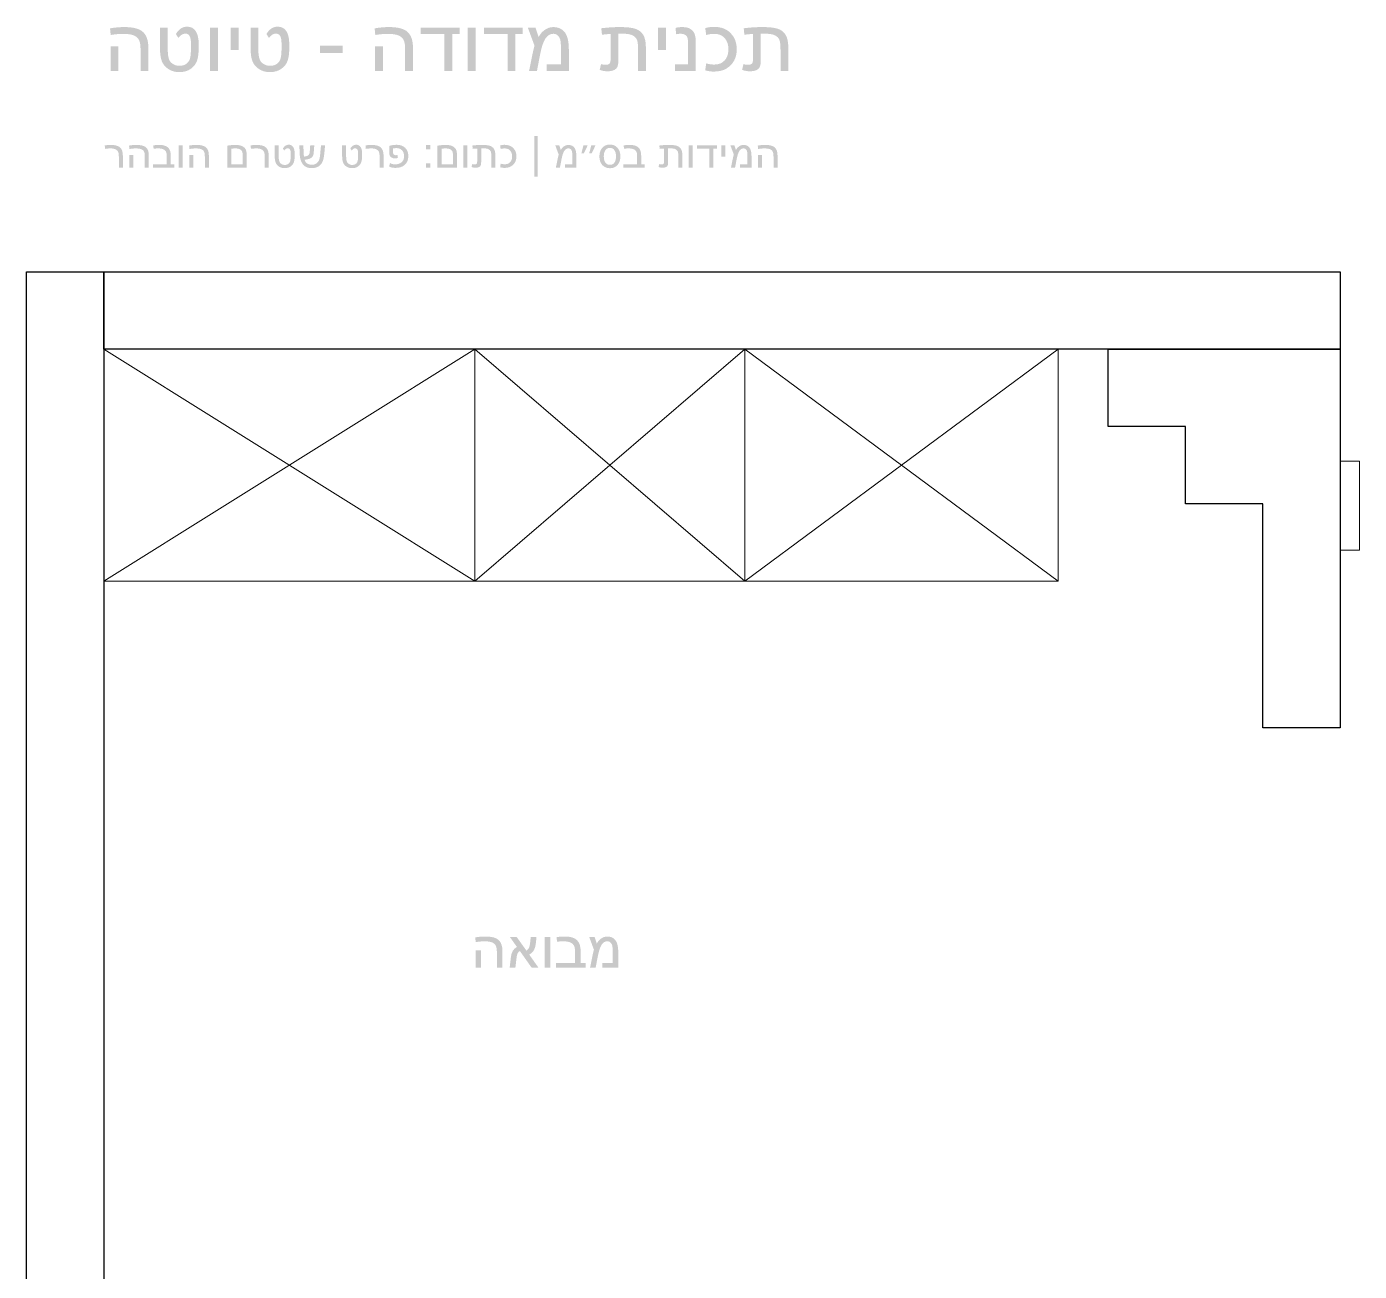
# Model space of a CAD drawing. Header units: millimetres. Extents: x -814 to 6845, y -10593 to 835.
# Drawn here: x -200 to 3250, y -2386 to 835 of the extents above; entities that cross this region are included whole.
import ezdxf

# ---------------------------------------------------------------- set-up
doc = ezdxf.new("R2010")
doc.units = ezdxf.units.MM
for name, color, linetype, lineweight, true_color in [('AB-FIXED', 3, 'Continuous', 15, 0x277858), ('AB-OPENING', 4, 'Continuous', 15, 0x00789b), ('AB-TEXT', 7, 'Continuous', 15, 0x233642), ('AB-WALL', 7, 'Continuous', 30, 0x283a44)]:
    doc.layers.add(name, color=color, linetype=linetype, lineweight=lineweight, true_color=true_color)

# ---------------------------------------------------------------- blocks, each defined once
blk = doc.blocks.new('ACTUAL_north-cabinet')
at = {"color": 0}
for p, q in [((0, 0), (959.8, -600)), ((0, -600), (959.8, 0)), ((959.8, 0), (1659.4, -600)), ((959.8, -600), (1659.4, 0)), ((959.8, 0), (959.8, -600)), ((1659.4, 0), (2470, -600)), ((1659.4, -600), (2470, 0)), ((1659.4, 0), (1659.4, -600))]:
    blk.add_line(p, q, dxfattribs=at)
blk.add_lwpolyline([(0, 0), (2470, 0), (2470, -600), (0, -600)], close=True, dxfattribs=at)

msp = doc.modelspace()

# ---------------------------------------------------------------- hatches: boundary and pattern name
at = {"layer": 'AB-TEXT'}
h = msp.add_hatch(color=256, dxfattribs=at)
h.paths.add_polyline_path([(15.86, 830.17), (25.36, 831.6), (34.73, 832.63), (43.97, 833.24), (53.08, 833.45), (61.51, 833.24), (69.27, 832.64), (76.36, 831.62), (82.76, 830.2), (88.49, 828.37), (93.54, 826.13), (97.91, 823.49), (101.61, 820.44), (104.75, 816.98), (107.48, 813.08), (109.79, 808.74), (111.68, 803.98), (113.15, 798.78), (114.19, 793.15), (114.82, 787.08), (115.03, 780.58), (115.03, 720), (94.84, 720), (94.84, 775.19), (94.6, 783.04), (93.86, 789.77), (92.64, 795.38), (90.93, 799.88), (88.62, 803.58), (85.6, 806.8), (81.88, 809.55), (77.45, 811.83), (72.12, 813.61), (65.7, 814.88), (58.19, 815.64), (49.59, 815.9), (42.19, 815.71), (34.39, 815.16), (26.17, 814.23), (17.55, 812.94), (15.86, 830.17)], flags=0)
h.paths.add_polyline_path([(37.32, 783.23), (37.32, 720), (17.13, 720), (17.13, 783.23), (37.32, 783.23)], flags=0)
h.paths.add_polyline_path([(145.17, 832.18), (165.36, 832.18), (165.36, 773.92), (165.5, 767.97), (165.93, 762.56), (166.65, 757.67), (167.65, 753.3), (168.93, 749.47), (170.51, 746.17), (172.36, 743.39), (174.51, 741.15), (179.22, 737.68), (184.19, 735.2), (189.44, 733.71), (194.97, 733.22), (200.68, 733.57), (205.76, 734.62), (210.22, 736.37), (214.05, 738.82), (217.26, 741.83), (219.85, 745.27), (221.83, 749.13), (223.2, 753.41), (224.12, 758.29), (224.78, 763.96), (225.18, 770.4), (225.31, 777.62), (225.31, 791.9), (225.09, 797.67), (224.42, 802.67), (223.3, 806.91), (221.74, 810.37), (219.73, 813.07), (217.28, 814.99), (214.38, 816.15), (211.04, 816.53), (206.12, 815.83), (201.42, 813.73), (196.92, 810.23), (192.64, 805.32), (186.3, 815.69), (189.25, 820.1), (192.4, 823.92), (195.74, 827.15), (199.27, 829.8), (203.01, 831.86), (206.93, 833.33), (211.06, 834.21), (215.37, 834.51), (222.32, 833.78), (228.38, 831.6), (233.53, 827.96), (237.79, 822.88), (241.12, 816.39), (243.5, 808.55), (244.92, 799.36), (245.4, 788.83), (245.4, 780.79), (245.14, 770.5), (244.35, 761.39), (243.05, 753.48), (241.22, 746.75), (238.66, 740.84), (235.14, 735.36), (230.68, 730.32), (225.26, 725.71), (218.94, 721.87), (211.79, 719.13), (203.8, 717.48), (194.97, 716.93), (187.09, 717.44), (179.75, 718.94), (172.95, 721.45), (166.68, 724.97), (161.14, 729.25), (156.49, 734.06), (152.76, 739.4), (149.92, 745.27), (147.84, 752.01), (146.36, 759.97), (145.46, 769.14), (145.17, 779.53), (145.17, 832.18)], flags=0)
h.paths.add_polyline_path([(295.09, 832.18), (295.09, 720), (274.47, 720), (274.47, 832.18), (295.09, 832.18)], flags=0)
h.paths.add_polyline_path([(348.49, 832.18), (348.49, 774.13), (327.87, 774.13), (327.87, 832.18), (348.49, 832.18)], flags=0)
h.paths.add_polyline_path([(379.68, 832.18), (399.87, 832.18), (399.87, 773.92), (400.01, 767.97), (400.44, 762.56), (401.16, 757.67), (402.16, 753.3), (403.44, 749.47), (405.01, 746.17), (406.87, 743.39), (409.02, 741.15), (413.72, 737.68), (418.7, 735.2), (423.95, 733.71), (429.47, 733.22), (435.19, 733.57), (440.27, 734.62), (444.73, 736.37), (448.56, 738.82), (451.77, 741.83), (454.36, 745.27), (456.34, 749.13), (457.7, 753.41), (458.63, 758.29), (459.29, 763.96), (459.69, 770.4), (459.82, 777.62), (459.82, 791.9), (459.6, 797.67), (458.93, 802.67), (457.81, 806.91), (456.25, 810.37), (454.24, 813.07), (451.79, 814.99), (448.89, 816.15), (445.55, 816.53), (440.63, 815.83), (435.92, 813.73), (431.43, 810.23), (427.15, 805.32), (420.8, 815.69), (423.76, 820.1), (426.9, 823.92), (430.25, 827.15), (433.78, 829.8), (437.52, 831.86), (441.44, 833.33), (445.56, 834.21), (449.88, 834.51), (456.83, 833.78), (462.89, 831.6), (468.04, 827.96), (472.3, 822.88), (475.63, 816.39), (478, 808.55), (479.43, 799.36), (479.91, 788.83), (479.91, 780.79), (479.65, 770.5), (478.86, 761.39), (477.56, 753.48), (475.73, 746.75), (473.17, 740.84), (469.65, 735.36), (465.19, 730.32), (459.77, 725.71), (453.45, 721.87), (446.3, 719.13), (438.31, 717.48), (429.47, 716.93), (421.6, 717.44), (414.26, 718.94), (407.46, 721.45), (401.19, 724.97), (395.64, 729.25), (391, 734.06), (387.27, 739.4), (384.43, 745.27), (382.35, 752.01), (380.87, 759.97), (379.97, 769.14), (379.68, 779.53), (379.68, 832.18)], flags=0)
h.paths.add_polyline_path([(559.63, 766.52), (559.63, 785.66), (618.1, 785.66), (618.1, 766.52), (559.63, 766.52)], flags=0)
h.paths.add_polyline_path([(700.88, 830.17), (710.39, 831.6), (719.76, 832.63), (728.99, 833.24), (738.1, 833.45), (746.54, 833.24), (754.3, 832.64), (761.38, 831.62), (767.78, 830.2), (773.51, 828.37), (778.56, 826.13), (782.93, 823.49), (786.63, 820.44), (789.78, 816.98), (792.5, 813.08), (794.81, 808.74), (796.7, 803.98), (798.17, 798.78), (799.22, 793.15), (799.85, 787.08), (800.06, 780.58), (800.06, 720), (779.86, 720), (779.86, 775.19), (779.62, 783.04), (778.89, 789.77), (777.66, 795.38), (775.95, 799.88), (773.64, 803.58), (770.63, 806.8), (766.9, 809.55), (762.47, 811.83), (757.14, 813.61), (750.72, 814.88), (743.21, 815.64), (734.61, 815.9), (727.22, 815.71), (719.41, 815.16), (711.2, 814.23), (702.58, 812.94), (700.88, 830.17)], flags=0)
h.paths.add_polyline_path([(722.35, 783.23), (722.35, 720), (702.15, 720), (702.15, 783.23), (722.35, 783.23)], flags=0)
h.paths.add_polyline_path([(920.7, 815.26), (901.56, 815.26), (901.56, 720), (881.47, 720), (881.47, 815.26), (820.15, 815.26), (820.15, 832.18), (920.7, 832.18), (920.7, 815.26)], flags=0)
h.paths.add_polyline_path([(962.46, 832.18), (962.46, 720), (941.84, 720), (941.84, 832.18), (962.46, 832.18)], flags=0)
h.paths.add_polyline_path([(1084.15, 815.26), (1065.02, 815.26), (1065.02, 720), (1044.93, 720), (1044.93, 815.26), (983.61, 815.26), (983.61, 832.18), (1084.15, 832.18), (1084.15, 815.26)], flags=0)
h.paths.add_polyline_path([(1114.71, 785.34), (1097.37, 832.18), (1117.14, 832.18), (1125.39, 807.44), (1128.22, 812.68), (1131.76, 817.5), (1135.99, 821.9), (1140.93, 825.89), (1146.32, 829.2), (1151.9, 831.56), (1157.68, 832.98), (1163.66, 833.45), (1169.89, 833.04), (1175.68, 831.8), (1181.02, 829.73), (1185.92, 826.84), (1190.28, 823.16), (1193.99, 818.71), (1197.07, 813.51), (1199.51, 807.54), (1201.36, 800.4), (1202.68, 791.66), (1203.47, 781.32), (1203.73, 769.38), (1203.73, 720), (1145.9, 720), (1145.9, 736.92), (1183.33, 736.92), (1183.33, 769.8), (1183.25, 778.47), (1183.02, 785.88), (1182.64, 792.03), (1182.11, 796.92), (1181.27, 800.98), (1179.95, 804.64), (1178.15, 807.9), (1175.87, 810.77), (1173.2, 813.11), (1170.21, 814.77), (1166.88, 815.77), (1163.24, 816.11), (1157.54, 815.35), (1152.28, 813.06), (1147.47, 809.24), (1143.1, 803.9), (1139.1, 796.67), (1135.42, 787.2), (1132.05, 775.5), (1128.98, 761.55), (1121.05, 720), (1100.65, 720), (1109.53, 763.77), (1110.33, 767.46), (1111.46, 772.28), (1112.92, 778.24), (1114.71, 785.34)], flags=0)
h.paths.add_polyline_path([(1283.45, 722.64), (1286.94, 737.76), (1289.75, 736.93), (1292.68, 736.34), (1295.73, 735.98), (1298.89, 735.86), (1302.26, 736.06), (1305.05, 736.67), (1307.28, 737.67), (1308.94, 739.08), (1310.14, 741.02), (1311, 743.62), (1311.51, 746.87), (1311.68, 750.77), (1311.68, 815.47), (1306.88, 815.36), (1301.56, 815), (1295.73, 814.4), (1289.38, 813.57), (1287.58, 830.38), (1299.68, 831.72), (1311.87, 832.68), (1324.15, 833.26), (1336.53, 833.45), (1348.39, 833.18), (1358.79, 832.39), (1367.73, 831.07), (1375.23, 829.22), (1381.6, 826.66), (1387.16, 823.23), (1391.93, 818.92), (1395.9, 813.73), (1399.02, 807.44), (1401.25, 799.81), (1402.59, 790.86), (1403.04, 780.58), (1403.04, 720), (1382.84, 720), (1382.84, 775.19), (1382.69, 782.84), (1382.22, 789.39), (1381.44, 794.84), (1380.36, 799.19), (1378.75, 802.82), (1376.4, 806.09), (1373.33, 809), (1369.52, 811.56), (1364.66, 813.64), (1358.44, 815.13), (1350.86, 816.02), (1341.92, 816.32), (1331.77, 816.11), (1331.77, 748.12), (1331.65, 743.15), (1331.28, 738.79), (1330.67, 735.06), (1329.82, 731.95), (1328.58, 729.27), (1326.8, 726.85), (1324.5, 724.67), (1321.68, 722.75), (1318.2, 721.18), (1313.97, 720.05), (1308.98, 719.38), (1303.23, 719.15), (1298.26, 719.37), (1293.31, 720.03), (1288.38, 721.12), (1283.45, 722.64)], flags=0)
h.paths.add_polyline_path([(1455.37, 832.18), (1455.37, 774.13), (1434.75, 774.13), (1434.75, 832.18), (1455.37, 832.18)], flags=0)
h.paths.add_polyline_path([(1532.24, 720), (1478.1, 720), (1478.1, 736.92), (1512.04, 736.92), (1512.04, 791.9), (1511.96, 796.17), (1511.7, 799.89), (1511.27, 803.07), (1510.67, 805.69), (1509.79, 807.93), (1508.51, 809.94), (1506.85, 811.71), (1504.8, 813.25), (1502.37, 814.5), (1499.55, 815.39), (1496.37, 815.93), (1492.8, 816.11), (1489.66, 816.04), (1486.69, 815.84), (1483.9, 815.51), (1481.28, 815.05), (1479.8, 831.12), (1483.54, 832.14), (1487.67, 832.87), (1492.21, 833.3), (1497.14, 833.45), (1503.9, 833.11), (1509.82, 832.1), (1514.9, 830.42), (1519.13, 828.06), (1522.63, 825.2), (1525.52, 822.04), (1527.81, 818.57), (1529.49, 814.79), (1530.69, 810.44), (1531.55, 805.28), (1532.07, 799.31), (1532.24, 792.53), (1532.24, 720)], flags=0)
h.paths.add_polyline_path([(1556.56, 721.48), (1559.3, 739.67), (1564.31, 738.28), (1569.38, 737.29), (1574.51, 736.69), (1579.71, 736.49), (1585.45, 736.8), (1590.71, 737.72), (1595.49, 739.26), (1599.8, 741.41), (1603.63, 744.12), (1607, 747.34), (1609.9, 751.07), (1612.33, 755.31), (1614.25, 759.98), (1615.62, 764.99), (1616.44, 770.34), (1616.72, 776.04), (1616.12, 784.46), (1614.32, 792.05), (1611.33, 798.83), (1607.15, 804.8), (1601.84, 809.65), (1595.5, 813.12), (1588.13, 815.2), (1579.71, 815.9), (1574.47, 815.7), (1569.32, 815.1), (1564.27, 814.11), (1559.3, 812.73), (1556.56, 830.91), (1562.58, 832.3), (1568.26, 833.29), (1573.62, 833.88), (1578.65, 834.08), (1585.49, 833.83), (1591.95, 833.06), (1598.01, 831.78), (1603.7, 829.99), (1609, 827.68), (1613.91, 824.86), (1618.44, 821.54), (1622.58, 817.69), (1629.5, 808.95), (1634.44, 799.09), (1637.4, 788.12), (1638.39, 776.04), (1637.96, 768.03), (1636.69, 760.49), (1634.55, 753.44), (1631.57, 746.86), (1627.77, 740.81), (1623.2, 735.36), (1617.86, 730.5), (1611.75, 726.24), (1604.8, 722.77), (1596.97, 720.29), (1588.25, 718.8), (1578.65, 718.31), (1573.58, 718.51), (1568.21, 719.1), (1562.54, 720.09), (1556.56, 721.48)], flags=0)
h.paths.add_polyline_path([(1652.14, 722.64), (1655.62, 737.76), (1658.43, 736.93), (1661.36, 736.34), (1664.41, 735.98), (1667.57, 735.86), (1670.94, 736.06), (1673.73, 736.67), (1675.96, 737.67), (1677.62, 739.08), (1678.82, 741.02), (1679.68, 743.62), (1680.19, 746.87), (1680.36, 750.77), (1680.36, 815.47), (1675.56, 815.36), (1670.24, 815), (1664.41, 814.4), (1658.06, 813.57), (1656.26, 830.38), (1668.36, 831.72), (1680.55, 832.68), (1692.83, 833.26), (1705.21, 833.45), (1717.07, 833.18), (1727.47, 832.39), (1736.41, 831.07), (1743.91, 829.22), (1750.28, 826.66), (1755.84, 823.23), (1760.61, 818.92), (1764.58, 813.73), (1767.7, 807.44), (1769.93, 799.81), (1771.27, 790.86), (1771.72, 780.58), (1771.72, 720), (1751.52, 720), (1751.52, 775.19), (1751.37, 782.84), (1750.9, 789.39), (1750.12, 794.84), (1749.04, 799.19), (1747.43, 802.82), (1745.08, 806.09), (1742.01, 809), (1738.2, 811.56), (1733.34, 813.64), (1727.12, 815.13), (1719.54, 816.02), (1710.6, 816.32), (1700.45, 816.11), (1700.45, 748.12), (1700.33, 743.15), (1699.96, 738.79), (1699.35, 735.06), (1698.5, 731.95), (1697.26, 729.27), (1695.48, 726.85), (1693.18, 724.67), (1690.36, 722.75), (1686.88, 721.18), (1682.65, 720.05), (1677.66, 719.38), (1671.91, 719.15), (1666.94, 719.37), (1661.99, 720.03), (1657.06, 721.12), (1652.14, 722.64)], flags=0)
h = msp.add_hatch(color=256, dxfattribs=at)
h.paths.add_polyline_path([(2.18, 527.35), (6.3, 527.88), (10.25, 528.25), (14.02, 528.48), (17.63, 528.55), (25.75, 528.13), (32.53, 526.86), (37.98, 524.73), (42.1, 521.76), (45.12, 517.93), (47.28, 513.24), (48.57, 507.69), (49, 501.27), (49, 470), (38.64, 470), (38.64, 498.49), (38.53, 502.2), (38.21, 505.43), (37.68, 508.18), (36.94, 510.44), (35.9, 512.36), (34.47, 514.09), (32.66, 515.63), (30.45, 516.98), (27.81, 518.08), (24.69, 518.87), (21.1, 519.34), (17.03, 519.5), (13.96, 519.43), (10.61, 519.22), (6.98, 518.88), (3.06, 518.4), (2.18, 527.35)], flags=0)
h.paths.add_polyline_path([(65.1, 526.86), (70.01, 527.6), (74.84, 528.13), (79.61, 528.45), (84.31, 528.55), (92.67, 528.13), (99.63, 526.88), (105.19, 524.78), (109.36, 521.84), (112.39, 518.04), (114.56, 513.34), (115.86, 507.75), (116.29, 501.27), (116.29, 470), (105.87, 470), (105.87, 498.49), (105.74, 502.54), (105.36, 506.01), (104.73, 508.91), (103.85, 511.23), (102.66, 513.14), (101.1, 514.8), (99.18, 516.22), (96.89, 517.39), (94.14, 518.31), (90.83, 518.97), (86.95, 519.36), (82.51, 519.5), (78.69, 519.4), (74.67, 519.11), (70.43, 518.64), (65.98, 517.97), (65.1, 526.86)], flags=0)
h.paths.add_polyline_path([(76.18, 502.63), (76.18, 470), (65.76, 470), (65.76, 502.63), (76.18, 502.63)], flags=0)
h.paths.add_polyline_path([(173.1, 478.73), (182.32, 478.73), (182.32, 470), (126.93, 470), (126.93, 478.73), (162.67, 478.73), (162.67, 498.49), (162.56, 502.27), (162.22, 505.56), (161.66, 508.34), (160.87, 510.63), (159.79, 512.56), (158.34, 514.28), (156.53, 515.79), (154.35, 517.09), (151.66, 518.14), (148.32, 518.89), (144.31, 519.35), (139.65, 519.5), (137.63, 519.45), (135.13, 519.3), (132.15, 519.07), (128.68, 518.73), (127.8, 527.35), (131.55, 527.88), (135.4, 528.25), (139.38, 528.48), (143.47, 528.55), (150.73, 528.13), (156.92, 526.86), (162.04, 524.75), (166.08, 521.79), (169.15, 517.97), (171.34, 513.27), (172.66, 507.71), (173.1, 501.27), (173.1, 478.73)], flags=0)
h.paths.add_polyline_path([(203.87, 527.9), (203.87, 470), (193.23, 470), (193.23, 527.9), (203.87, 527.9)], flags=0)
h.paths.add_polyline_path([(220.52, 526.86), (225.42, 527.6), (230.26, 528.13), (235.03, 528.45), (239.73, 528.55), (248.09, 528.13), (255.05, 526.88), (260.61, 524.78), (264.77, 521.84), (267.81, 518.04), (269.97, 513.34), (271.27, 507.75), (271.71, 501.27), (271.71, 470), (261.28, 470), (261.28, 498.49), (261.16, 502.54), (260.78, 506.01), (260.15, 508.91), (259.26, 511.23), (258.07, 513.14), (256.51, 514.8), (254.59, 516.22), (252.31, 517.39), (249.55, 518.31), (246.24, 518.97), (242.37, 519.36), (237.93, 519.5), (234.11, 519.4), (230.08, 519.11), (225.84, 518.64), (221.39, 517.97), (220.52, 526.86)], flags=0)
h.paths.add_polyline_path([(231.6, 502.63), (231.6, 470), (221.17, 470), (221.17, 502.63), (231.6, 502.63)], flags=0)
h.paths.add_polyline_path([(369.66, 470), (319.13, 470), (319.13, 526.64), (324.85, 527.48), (330.33, 528.08), (335.57, 528.43), (340.57, 528.55), (345.66, 528.36), (350.23, 527.77), (354.27, 526.79), (357.79, 525.42), (360.81, 523.72), (363.35, 521.75), (365.41, 519.53), (366.98, 517.04), (368.15, 514.16), (368.99, 510.76), (369.49, 506.85), (369.66, 502.41), (369.66, 470)], flags=0)
h.paths.add_polyline_path([(359.24, 478.73), (359.24, 501.38), (359.15, 504.4), (358.88, 507.08), (358.44, 509.42), (357.82, 511.42), (356.93, 513.16), (355.69, 514.71), (354.09, 516.09), (352.14, 517.29), (349.78, 518.25), (346.96, 518.94), (343.67, 519.36), (339.92, 519.5), (337.53, 519.45), (335.01, 519.3), (332.35, 519.07), (329.55, 518.73), (329.55, 478.73), (359.24, 478.73)], flags=0)
h.paths.add_polyline_path([(379.75, 527.35), (383.87, 527.88), (387.82, 528.25), (391.59, 528.48), (395.2, 528.55), (403.32, 528.13), (410.1, 526.86), (415.55, 524.73), (419.67, 521.76), (422.69, 517.93), (424.85, 513.24), (426.14, 507.69), (426.58, 501.27), (426.58, 470), (416.21, 470), (416.21, 498.49), (416.1, 502.2), (415.78, 505.43), (415.26, 508.18), (414.52, 510.44), (413.48, 512.36), (412.05, 514.09), (410.23, 515.63), (408.02, 516.98), (405.38, 518.08), (402.26, 518.87), (398.67, 519.34), (394.6, 519.5), (391.53, 519.43), (388.19, 519.22), (384.55, 518.88), (380.63, 518.4), (379.75, 527.35)], flags=0)
h.paths.add_polyline_path([(442.13, 527.9), (452.55, 527.9), (452.55, 497.83), (452.85, 491.96), (453.73, 487.19), (455.21, 483.51), (457.27, 480.91), (459.7, 479.12), (462.27, 477.84), (464.98, 477.08), (467.83, 476.82), (470.78, 477), (473.4, 477.54), (475.7, 478.45), (477.68, 479.71), (479.34, 481.27), (480.68, 483.04), (481.7, 485.03), (482.4, 487.24), (482.88, 489.76), (483.22, 492.69), (483.42, 496.01), (483.49, 499.74), (483.49, 507.11), (483.03, 512.67), (481.65, 516.64), (479.35, 519.03), (476.13, 519.82), (473.59, 519.46), (471.16, 518.38), (468.84, 516.57), (466.63, 514.04), (463.36, 519.39), (466.5, 523.64), (470.05, 526.67), (474.01, 528.49), (478.36, 529.1), (481.95, 528.72), (485.08, 527.6), (487.74, 525.72), (489.93, 523.1), (491.65, 519.75), (492.88, 515.7), (493.62, 510.96), (493.86, 505.53), (493.86, 501.38), (493.73, 496.06), (493.32, 491.36), (492.65, 487.28), (491.71, 483.81), (490.38, 480.75), (488.57, 477.93), (486.26, 475.32), (483.47, 472.95), (480.21, 470.97), (476.51, 469.55), (472.39, 468.7), (467.83, 468.42), (463.77, 468.68), (459.98, 469.45), (456.47, 470.75), (453.23, 472.56), (450.37, 474.77), (447.97, 477.26), (446.05, 480.01), (444.58, 483.04), (443.51, 486.52), (442.74, 490.63), (442.28, 495.36), (442.13, 500.72), (442.13, 527.9)], flags=0)
h.paths.add_polyline_path([(516.45, 527.9), (516.67, 518.51), (516.87, 511.84), (517.15, 506.28), (517.5, 501.82), (517.93, 498.49), (520.75, 498.67), (523.42, 499.21), (525.96, 500.11), (528.35, 501.38), (530.38, 503.15), (531.83, 505.57), (532.7, 508.63), (532.99, 512.35), (534.13, 527.9), (544.61, 527.9), (543.3, 509.67), (543.11, 507.49), (542.88, 505.59), (542.6, 503.97), (542.26, 502.63), (541.82, 501.42), (541.18, 500.16), (540.36, 498.88), (539.35, 497.56), (538.08, 496.26), (536.49, 495.05), (534.59, 493.93), (532.36, 492.89), (529.77, 491.98), (526.76, 491.23), (523.34, 490.66), (519.51, 490.25), (520.42, 487.45), (521.77, 484.94), (523.58, 482.73), (525.84, 480.8), (528.47, 479.25), (531.38, 478.14), (534.58, 477.48), (538.06, 477.26), (541.3, 477.46), (544.3, 478.06), (547.06, 479.05), (549.58, 480.45), (551.82, 482.16), (553.75, 484.11), (555.37, 486.28), (556.67, 488.69), (557.72, 491.48), (558.58, 494.81), (559.25, 498.67), (559.73, 503.07), (562.07, 527.9), (572.55, 527.9), (570.59, 506.45), (569.9, 500.68), (568.99, 495.4), (567.85, 490.63), (566.49, 486.37), (564.75, 482.55), (562.46, 479.11), (559.63, 476.06), (556.26, 473.38), (552.36, 471.21), (547.92, 469.66), (542.96, 468.73), (537.46, 468.42), (532.57, 468.73), (528.08, 469.65), (524.01, 471.2), (520.35, 473.36), (517.12, 476.09), (514.32, 479.35), (511.96, 483.14), (510.04, 487.46), (508.55, 492.43), (507.48, 498.16), (506.84, 504.65), (506.63, 511.91), (505.87, 527.9), (516.45, 527.9)], flags=0)
h.paths.add_polyline_path([(616.7, 527.9), (627.12, 527.9), (627.12, 497.83), (627.42, 491.96), (628.3, 487.19), (629.78, 483.51), (631.84, 480.91), (634.27, 479.12), (636.84, 477.84), (639.55, 477.08), (642.4, 476.82), (645.35, 477), (647.97, 477.54), (650.27, 478.45), (652.25, 479.71), (653.91, 481.27), (655.25, 483.04), (656.27, 485.03), (656.97, 487.24), (657.45, 489.76), (657.79, 492.69), (657.99, 496.01), (658.06, 499.74), (658.06, 507.11), (657.6, 512.67), (656.22, 516.64), (653.92, 519.03), (650.7, 519.82), (648.16, 519.46), (645.73, 518.38), (643.41, 516.57), (641.2, 514.04), (637.93, 519.39), (641.07, 523.64), (644.62, 526.67), (648.58, 528.49), (652.93, 529.1), (656.52, 528.72), (659.65, 527.6), (662.31, 525.72), (664.5, 523.1), (666.22, 519.75), (667.45, 515.7), (668.19, 510.96), (668.43, 505.53), (668.43, 501.38), (668.3, 496.06), (667.89, 491.36), (667.22, 487.28), (666.28, 483.81), (664.95, 480.75), (663.14, 477.93), (660.83, 475.32), (658.04, 472.95), (654.78, 470.97), (651.08, 469.55), (646.96, 468.7), (642.4, 468.42), (638.34, 468.68), (634.55, 469.45), (631.04, 470.75), (627.8, 472.56), (624.94, 474.77), (622.54, 477.26), (620.62, 480.01), (619.15, 483.04), (618.08, 486.52), (617.31, 490.63), (616.85, 495.36), (616.7, 500.72), (616.7, 527.9)], flags=0)
h.paths.add_polyline_path([(677.16, 527.35), (681.28, 527.88), (685.23, 528.25), (689, 528.48), (692.61, 528.55), (700.72, 528.13), (707.51, 526.86), (712.96, 524.73), (717.08, 521.76), (720.1, 517.93), (722.26, 513.24), (723.55, 507.69), (723.98, 501.27), (723.98, 470), (713.62, 470), (713.62, 498.49), (713.51, 502.2), (713.19, 505.43), (712.66, 508.18), (711.92, 510.44), (710.88, 512.36), (709.45, 514.09), (707.64, 515.63), (705.43, 516.98), (702.79, 518.08), (699.67, 518.87), (696.08, 519.34), (692.01, 519.5), (688.94, 519.43), (685.59, 519.22), (681.96, 518.88), (678.04, 518.4), (677.16, 527.35)], flags=0)
h.paths.add_polyline_path([(738.55, 525.99), (743.33, 527.25), (748.21, 528.16), (753.21, 528.7), (758.31, 528.88), (764.4, 528.41), (769.97, 527.01), (775.02, 524.68), (779.54, 521.41), (783.26, 517.25), (785.92, 512.25), (787.52, 506.42), (788.05, 499.74), (787.5, 493.09), (785.87, 487.15), (783.14, 481.93), (779.32, 477.42), (774.52, 473.79), (768.87, 471.2), (762.35, 469.65), (754.98, 469.13), (749.94, 469.37), (745.46, 470.1), (741.53, 471.31), (738.17, 473), (740.68, 481.62), (743.54, 480.12), (746.75, 479.05), (750.33, 478.4), (754.27, 478.19), (758.77, 478.52), (762.95, 479.52), (766.81, 481.18), (770.34, 483.51), (773.29, 486.5), (775.4, 490.17), (776.66, 494.51), (777.08, 499.52), (776.75, 503.99), (775.76, 507.99), (774.1, 511.53), (771.79, 514.61), (768.92, 517.11), (765.61, 518.89), (761.85, 519.96), (757.65, 520.31), (755.37, 520.25), (753.1, 520.05), (750.84, 519.73), (748.59, 519.28), (748.59, 508.69), (749.01, 505.75), (750.27, 503.66), (752.37, 502.4), (755.31, 501.98), (756.62, 502.02), (757.82, 502.14), (758.91, 502.35), (759.89, 502.63), (760.98, 495.05), (759.33, 494.45), (757.56, 494.02), (755.65, 493.77), (753.62, 493.68), (750.26, 493.92), (747.3, 494.65), (744.72, 495.85), (742.54, 497.53), (740.79, 499.68), (739.55, 502.3), (738.8, 505.37), (738.55, 508.91), (738.55, 525.99)], flags=0)
h.paths.add_polyline_path([(834.11, 516.77), (834.11, 527.95), (845.29, 527.95), (845.29, 516.77), (834.11, 516.77)], flags=0)
h.paths.add_polyline_path([(834.11, 470), (834.11, 481.19), (845.29, 481.19), (845.29, 470), (834.11, 470)], flags=0)
h.paths.add_polyline_path([(914.05, 470), (863.52, 470), (863.52, 526.64), (869.24, 527.48), (874.72, 528.08), (879.96, 528.43), (884.97, 528.55), (890.05, 528.36), (894.62, 527.77), (898.66, 526.79), (902.18, 525.42), (905.2, 523.72), (907.74, 521.75), (909.8, 519.53), (911.38, 517.04), (912.55, 514.16), (913.38, 510.76), (913.88, 506.85), (914.05, 502.41), (914.05, 470)], flags=0)
h.paths.add_polyline_path([(903.63, 478.73), (903.63, 501.38), (903.54, 504.4), (903.27, 507.08), (902.83, 509.42), (902.21, 511.42), (901.32, 513.16), (900.08, 514.71), (898.49, 516.09), (896.53, 517.29), (894.17, 518.25), (891.35, 518.94), (888.06, 519.36), (884.31, 519.5), (881.92, 519.45), (879.4, 519.3), (876.74, 519.07), (873.94, 518.73), (873.94, 478.73), (903.63, 478.73)], flags=0)
h.paths.add_polyline_path([(941.06, 527.9), (941.06, 470), (930.42, 470), (930.42, 527.9), (941.06, 527.9)], flags=0)
h.paths.add_polyline_path([(951.71, 471.36), (953.51, 479.17), (954.96, 478.74), (956.47, 478.43), (958.04, 478.25), (959.67, 478.19), (961.41, 478.29), (962.85, 478.6), (964, 479.12), (964.86, 479.85), (965.48, 480.85), (965.92, 482.19), (966.19, 483.87), (966.28, 485.88), (966.28, 519.28), (963.8, 519.22), (961.05, 519.03), (958.04, 518.72), (954.76, 518.29), (953.83, 526.97), (960.08, 527.66), (966.37, 528.16), (972.71, 528.45), (979.1, 528.55), (985.22, 528.42), (990.59, 528.01), (995.2, 527.33), (999.07, 526.37), (1002.36, 525.05), (1005.23, 523.28), (1007.69, 521.06), (1009.74, 518.38), (1011.35, 515.13), (1012.5, 511.19), (1013.19, 506.57), (1013.42, 501.27), (1013.42, 470), (1003, 470), (1003, 498.49), (1002.92, 502.43), (1002.68, 505.81), (1002.28, 508.63), (1001.72, 510.87), (1000.89, 512.75), (999.68, 514.43), (998.09, 515.94), (996.13, 517.26), (993.62, 518.33), (990.41, 519.1), (986.5, 519.56), (981.88, 519.71), (976.64, 519.6), (976.64, 484.52), (976.58, 481.95), (976.39, 479.7), (976.08, 477.77), (975.63, 476.17), (974.99, 474.79), (974.08, 473.53), (972.89, 472.41), (971.43, 471.42), (969.64, 470.61), (967.46, 470.03), (964.88, 469.68), (961.91, 469.56), (959.35, 469.68), (956.79, 470.01), (954.25, 470.58), (951.71, 471.36)], flags=0)
h.paths.add_polyline_path([(1025.7, 470.76), (1027.12, 480.15), (1029.7, 479.43), (1032.32, 478.92), (1034.97, 478.62), (1037.65, 478.51), (1040.61, 478.67), (1043.33, 479.15), (1045.8, 479.94), (1048.02, 481.05), (1050, 482.45), (1051.74, 484.11), (1053.23, 486.04), (1054.49, 488.23), (1055.48, 490.63), (1056.19, 493.22), (1056.61, 495.98), (1056.75, 498.92), (1056.44, 503.27), (1055.52, 507.19), (1053.98, 510.69), (1051.81, 513.77), (1049.08, 516.27), (1045.8, 518.06), (1042, 519.14), (1037.65, 519.5), (1034.95, 519.39), (1032.29, 519.09), (1029.68, 518.57), (1027.12, 517.86), (1025.7, 527.24), (1028.81, 527.96), (1031.75, 528.47), (1034.51, 528.78), (1037.11, 528.88), (1043.97, 528.35), (1050.03, 526.77), (1055.31, 524.12), (1059.78, 520.42), (1063.35, 515.91), (1065.9, 510.82), (1067.43, 505.16), (1067.94, 498.92), (1067.72, 494.79), (1067.06, 490.9), (1065.96, 487.26), (1064.42, 483.86), (1062.46, 480.74), (1060.1, 477.93), (1057.34, 475.42), (1054.19, 473.22), (1050.6, 471.43), (1046.56, 470.15), (1042.06, 469.38), (1037.11, 469.13), (1034.49, 469.23), (1031.72, 469.54), (1028.79, 470.05), (1025.7, 470.76)], flags=0)
h.paths.add_polyline_path([(1114.16, 446.48), (1114.16, 551.36), (1122.73, 551.36), (1122.73, 446.48), (1114.16, 446.48)], flags=0)
h.paths.add_polyline_path([(1177.3, 503.72), (1168.35, 527.9), (1178.55, 527.9), (1182.81, 515.13), (1184.27, 517.83), (1186.1, 520.32), (1188.28, 522.59), (1190.83, 524.65), (1193.61, 526.36), (1196.49, 527.58), (1199.48, 528.31), (1202.56, 528.55), (1205.78, 528.34), (1208.77, 527.7), (1211.52, 526.64), (1214.05, 525.14), (1216.3, 523.24), (1218.22, 520.95), (1219.81, 518.26), (1221.06, 515.18), (1222.02, 511.5), (1222.7, 506.98), (1223.11, 501.65), (1223.25, 495.48), (1223.25, 470), (1193.4, 470), (1193.4, 478.73), (1212.71, 478.73), (1212.71, 495.7), (1212.68, 500.18), (1212.56, 504), (1212.36, 507.18), (1212.09, 509.7), (1211.65, 511.79), (1210.97, 513.68), (1210.04, 515.37), (1208.87, 516.85), (1207.49, 518.05), (1205.94, 518.92), (1204.23, 519.43), (1202.35, 519.6), (1199.4, 519.21), (1196.69, 518.03), (1194.21, 516.06), (1191.95, 513.3), (1189.89, 509.57), (1187.99, 504.69), (1186.25, 498.64), (1184.67, 491.45), (1180.57, 470), (1170.04, 470), (1174.62, 492.59), (1175.04, 494.5), (1175.62, 496.98), (1176.37, 500.06), (1177.3, 503.72)], flags=0)
h.paths.add_polyline_path([(1256.32, 506.89), (1261.66, 527.9), (1272.85, 527.9), (1262.92, 506.89), (1256.32, 506.89)], flags=0)
h.paths.add_polyline_path([(1236.07, 506.89), (1241.42, 527.9), (1252.61, 527.9), (1242.67, 506.89), (1236.07, 506.89)], flags=0)
h.paths.add_polyline_path([(1282.67, 498.7), (1283.14, 505.3), (1284.54, 511.21), (1286.86, 516.46), (1290.12, 521.02), (1294.15, 524.72), (1298.78, 527.37), (1304.01, 528.95), (1309.85, 529.48), (1313.42, 529.28), (1316.81, 528.68), (1320.02, 527.69), (1323.06, 526.29), (1325.89, 524.46), (1328.49, 522.15), (1330.85, 519.37), (1332.99, 516.11), (1334.75, 512.4), (1336.02, 508.27), (1336.77, 503.7), (1337.03, 498.7), (1336.83, 494.53), (1336.26, 490.59), (1335.31, 486.87), (1333.97, 483.37), (1332.25, 480.15), (1330.14, 477.26), (1327.64, 474.69), (1324.75, 472.46), (1321.5, 470.64), (1317.94, 469.35), (1314.06, 468.57), (1309.85, 468.31), (1304.01, 468.83), (1298.78, 470.39), (1294.15, 472.99), (1290.12, 476.63), (1286.86, 481.13), (1284.54, 486.31), (1283.14, 492.17), (1282.67, 498.7)], flags=0)
h.paths.add_polyline_path([(1294.08, 498.7), (1294.34, 493.86), (1295.12, 489.58), (1296.41, 485.88), (1298.23, 482.74), (1300.51, 480.25), (1303.21, 478.47), (1306.32, 477.4), (1309.85, 477.04), (1313.63, 477.42), (1316.88, 478.58), (1319.62, 480.51), (1321.83, 483.21), (1323.54, 486.49), (1324.75, 490.19), (1325.49, 494.3), (1325.73, 498.81), (1325.47, 503.76), (1324.68, 508.13), (1323.37, 511.92), (1321.53, 515.13), (1319.22, 517.68), (1316.51, 519.51), (1313.38, 520.6), (1309.85, 520.97), (1306.14, 520.57), (1302.93, 519.39), (1300.22, 517.42), (1298.01, 514.67), (1296.29, 511.3), (1295.06, 507.52), (1294.32, 503.32), (1294.08, 498.7)], flags=0)
h.paths.add_polyline_path([(1390.83, 478.73), (1400.05, 478.73), (1400.05, 470), (1344.67, 470), (1344.67, 478.73), (1380.41, 478.73), (1380.41, 498.49), (1380.3, 502.27), (1379.96, 505.56), (1379.4, 508.34), (1378.61, 510.63), (1377.53, 512.56), (1376.08, 514.28), (1374.27, 515.79), (1372.09, 517.09), (1369.4, 518.14), (1366.05, 518.89), (1362.04, 519.35), (1357.38, 519.5), (1355.36, 519.45), (1352.86, 519.3), (1349.88, 519.07), (1346.41, 518.73), (1345.54, 527.35), (1349.28, 527.88), (1353.14, 528.25), (1357.11, 528.48), (1361.2, 528.55), (1368.47, 528.13), (1374.66, 526.86), (1379.78, 524.75), (1383.82, 521.79), (1386.89, 517.97), (1389.08, 513.27), (1390.39, 507.71), (1390.83, 501.27), (1390.83, 478.73)], flags=0)
h.paths.add_polyline_path([(1435.74, 471.36), (1437.54, 479.17), (1438.99, 478.74), (1440.5, 478.43), (1442.08, 478.25), (1443.71, 478.19), (1445.45, 478.29), (1446.89, 478.6), (1448.04, 479.12), (1448.89, 479.85), (1449.52, 480.85), (1449.96, 482.19), (1450.23, 483.87), (1450.31, 485.88), (1450.31, 519.28), (1447.83, 519.22), (1445.09, 519.03), (1442.08, 518.72), (1438.8, 518.29), (1437.87, 526.97), (1444.12, 527.66), (1450.41, 528.16), (1456.75, 528.45), (1463.14, 528.55), (1469.26, 528.42), (1474.62, 528.01), (1479.24, 527.33), (1483.11, 526.37), (1486.4, 525.05), (1489.27, 523.28), (1491.73, 521.06), (1493.78, 518.38), (1495.39, 515.13), (1496.54, 511.19), (1497.23, 506.57), (1497.46, 501.27), (1497.46, 470), (1487.04, 470), (1487.04, 498.49), (1486.96, 502.43), (1486.72, 505.81), (1486.32, 508.63), (1485.76, 510.87), (1484.93, 512.75), (1483.72, 514.43), (1482.13, 515.94), (1480.16, 517.26), (1477.66, 518.33), (1474.45, 519.1), (1470.54, 519.56), (1465.92, 519.71), (1460.68, 519.6), (1460.68, 484.52), (1460.62, 481.95), (1460.43, 479.7), (1460.11, 477.77), (1459.67, 476.17), (1459.03, 474.79), (1458.12, 473.53), (1456.93, 472.41), (1455.47, 471.42), (1453.68, 470.61), (1451.49, 470.03), (1448.92, 469.68), (1445.95, 469.56), (1443.39, 469.68), (1440.83, 470.01), (1438.28, 470.58), (1435.74, 471.36)], flags=0)
h.paths.add_polyline_path([(1524.47, 527.9), (1524.47, 470), (1513.83, 470), (1513.83, 527.9), (1524.47, 527.9)], flags=0)
h.paths.add_polyline_path([(1587.29, 519.17), (1577.41, 519.17), (1577.41, 470), (1567.04, 470), (1567.04, 519.17), (1535.39, 519.17), (1535.39, 527.9), (1587.29, 527.9), (1587.29, 519.17)], flags=0)
h.paths.add_polyline_path([(1608.84, 527.9), (1608.84, 497.94), (1598.2, 497.94), (1598.2, 527.9), (1608.84, 527.9)], flags=0)
h.paths.add_polyline_path([(1630.61, 503.72), (1621.66, 527.9), (1631.87, 527.9), (1636.13, 515.13), (1637.59, 517.83), (1639.41, 520.32), (1641.6, 522.59), (1644.15, 524.65), (1646.93, 526.36), (1649.81, 527.58), (1652.79, 528.31), (1655.88, 528.55), (1659.09, 528.34), (1662.08, 527.7), (1664.84, 526.64), (1667.37, 525.14), (1669.62, 523.24), (1671.53, 520.95), (1673.12, 518.26), (1674.38, 515.18), (1675.33, 511.5), (1676.02, 506.98), (1676.43, 501.65), (1676.56, 495.48), (1676.56, 470), (1646.71, 470), (1646.71, 478.73), (1666.03, 478.73), (1666.03, 495.7), (1665.99, 500.18), (1665.87, 504), (1665.68, 507.18), (1665.4, 509.7), (1664.97, 511.79), (1664.28, 513.68), (1663.36, 515.37), (1662.18, 516.85), (1660.8, 518.05), (1659.26, 518.92), (1657.54, 519.43), (1655.66, 519.6), (1652.72, 519.21), (1650.01, 518.03), (1647.52, 516.06), (1645.27, 513.3), (1643.2, 509.57), (1641.3, 504.69), (1639.56, 498.64), (1637.98, 491.45), (1633.89, 470), (1623.36, 470), (1627.94, 492.59), (1628.35, 494.5), (1628.94, 496.98), (1629.69, 500.06), (1630.61, 503.72)], flags=0)
h.paths.add_polyline_path([(1692.66, 526.86), (1697.56, 527.6), (1702.4, 528.13), (1707.17, 528.45), (1711.87, 528.55), (1720.23, 528.13), (1727.19, 526.88), (1732.75, 524.78), (1736.92, 521.84), (1739.95, 518.04), (1742.11, 513.34), (1743.41, 507.75), (1743.85, 501.27), (1743.85, 470), (1733.42, 470), (1733.42, 498.49), (1733.3, 502.54), (1732.92, 506.01), (1732.29, 508.91), (1731.41, 511.23), (1730.21, 513.14), (1728.66, 514.8), (1726.73, 516.22), (1724.45, 517.39), (1721.7, 518.31), (1718.38, 518.97), (1714.51, 519.36), (1710.07, 519.5), (1706.25, 519.4), (1702.22, 519.11), (1697.98, 518.64), (1693.53, 517.97), (1692.66, 526.86)], flags=0)
h.paths.add_polyline_path([(1703.74, 502.63), (1703.74, 470), (1693.32, 470), (1693.32, 502.63), (1703.74, 502.63)], flags=0)
h = msp.add_hatch(color=256, dxfattribs=at)
h.paths.add_polyline_path([(961.26, -1521.81), (968, -1520.8), (974.65, -1520.07), (981.2, -1519.63), (987.67, -1519.49), (999.16, -1520.07), (1008.73, -1521.8), (1016.38, -1524.68), (1022.11, -1528.72), (1026.28, -1533.95), (1029.25, -1540.4), (1031.04, -1548.09), (1031.64, -1557.01), (1031.64, -1600), (1017.31, -1600), (1017.31, -1560.83), (1017.13, -1555.26), (1016.61, -1550.49), (1015.74, -1546.5), (1014.53, -1543.31), (1012.89, -1540.69), (1010.75, -1538.4), (1008.11, -1536.45), (1004.96, -1534.83), (1001.18, -1533.57), (996.62, -1532.67), (991.29, -1532.12), (985.19, -1531.94), (979.94, -1532.08), (974.4, -1532.47), (968.58, -1533.13), (962.46, -1534.05), (961.26, -1521.81)], flags=0)
h.paths.add_polyline_path([(976.49, -1555.13), (976.49, -1600), (962.16, -1600), (962.16, -1555.13), (976.49, -1555.13)], flags=0)
h.paths.add_polyline_path([(1124.9, -1600), (1107.2, -1600), (1076.81, -1557.01), (1073.64, -1559.41), (1071.2, -1562.78), (1069.48, -1567.14), (1068.48, -1572.46), (1065.25, -1600), (1050.4, -1600), (1053.62, -1572.46), (1055.44, -1563.64), (1058.65, -1556.37), (1063.25, -1550.66), (1069.23, -1546.5), (1050.7, -1520.39), (1068.33, -1520.39), (1093.84, -1556.03), (1095.99, -1554.44), (1097.79, -1552.76), (1099.24, -1550.97), (1100.33, -1549.09), (1101.2, -1546.85), (1101.97, -1543.98), (1102.65, -1540.49), (1103.22, -1536.37), (1105.1, -1520.39), (1119.95, -1520.39), (1118.15, -1536.82), (1117.4, -1541.87), (1116.36, -1546.45), (1115.02, -1550.56), (1113.39, -1554.19), (1111.28, -1557.5), (1108.52, -1560.62), (1105.11, -1563.55), (1101.04, -1566.31), (1124.9, -1600)], flags=0)
h.paths.add_polyline_path([(1155.29, -1520.39), (1155.29, -1600), (1140.66, -1600), (1140.66, -1520.39), (1155.29, -1520.39)], flags=0)
h.paths.add_polyline_path([(1234.15, -1587.99), (1246.83, -1587.99), (1246.83, -1600), (1170.68, -1600), (1170.68, -1587.99), (1219.82, -1587.99), (1219.82, -1560.83), (1219.67, -1555.62), (1219.2, -1551.11), (1218.43, -1547.28), (1217.35, -1544.14), (1215.86, -1541.49), (1213.87, -1539.12), (1211.37, -1537.04), (1208.38, -1535.25), (1204.68, -1533.8), (1200.08, -1532.77), (1194.57, -1532.15), (1188.16, -1531.94), (1185.39, -1532.01), (1181.95, -1532.21), (1177.85, -1532.53), (1173.08, -1532.99), (1171.88, -1521.14), (1177.02, -1520.42), (1182.32, -1519.9), (1187.79, -1519.59), (1193.41, -1519.49), (1203.4, -1520.07), (1211.92, -1521.81), (1218.95, -1524.72), (1224.51, -1528.79), (1228.73, -1534.05), (1231.74, -1540.5), (1233.55, -1548.15), (1234.15, -1557.01), (1234.15, -1587.99)], flags=0)
h.paths.add_polyline_path([(1268.52, -1553.63), (1256.21, -1520.39), (1270.25, -1520.39), (1276.1, -1537.95), (1278.11, -1534.23), (1280.62, -1530.81), (1283.63, -1527.68), (1287.13, -1524.85), (1290.95, -1522.51), (1294.91, -1520.83), (1299.02, -1519.82), (1303.26, -1519.49), (1307.68, -1519.78), (1311.79, -1520.66), (1315.58, -1522.13), (1319.06, -1524.18), (1322.15, -1526.79), (1324.79, -1529.95), (1326.97, -1533.64), (1328.7, -1537.87), (1330.01, -1542.94), (1330.95, -1549.15), (1331.51, -1556.48), (1331.7, -1564.96), (1331.7, -1600), (1290.65, -1600), (1290.65, -1587.99), (1317.22, -1587.99), (1317.22, -1564.66), (1317.16, -1558.5), (1317, -1553.24), (1316.73, -1548.88), (1316.35, -1545.41), (1315.75, -1542.53), (1314.82, -1539.94), (1313.54, -1537.62), (1311.93, -1535.58), (1310.03, -1533.93), (1307.9, -1532.74), (1305.55, -1532.03), (1302.96, -1531.79), (1298.92, -1532.34), (1295.19, -1533.96), (1291.77, -1536.67), (1288.67, -1540.46), (1285.83, -1545.59), (1283.22, -1552.31), (1280.82, -1560.61), (1278.65, -1570.51), (1273.02, -1600), (1258.54, -1600), (1264.84, -1568.94), (1265.41, -1566.32), (1266.21, -1562.9), (1267.25, -1558.67), (1268.52, -1553.63)], flags=0)

# ---------------------------------------------------------------- linework, layer by layer
at = {"layer": 'AB-OPENING'}
msp.add_lwpolyline([(3200, -290), (3250, -290), (3250, -520), (3200, -520)], close=True, dxfattribs=at)
at = {"layer": 'AB-WALL'}
for points in [[(-200, 200), (0, 200), (0, -9785), (-200, -9785)], [(0, 200), (3200, 200), (3200, 0), (0, 0)], [(2600, 0), (3200, 0), (3200, -980), (3000, -980), (3000, -400), (2800, -400), (2800, -200), (2600, -200)]]:
    msp.add_lwpolyline(points, close=True, dxfattribs=at)

# ---------------------------------------------------------------- block references
at = {"layer": 'AB-FIXED'}
msp.add_blockref('ACTUAL_north-cabinet', (0, 0), dxfattribs=at)

doc.saveas('drawing.dxf')
